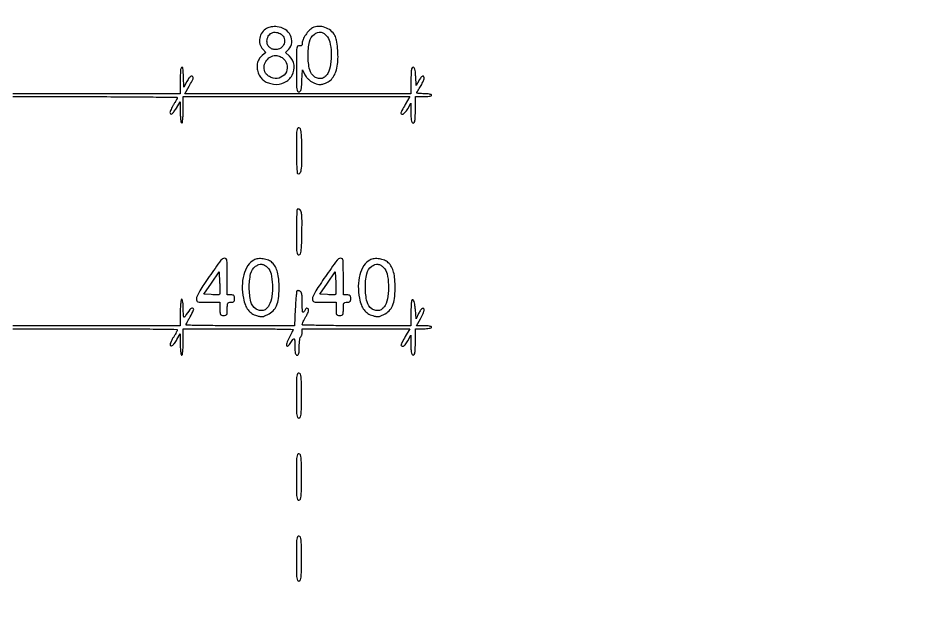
# Model space of a CAD drawing. Extents: x 0 to 836, y 5 to 589.
# Drawn here: x 604.5 to 656.6, y 453.1 to 486.9 of the extents above; entities that cross this region are included whole.
import ezdxf

# ---------------------------------------------------------------- set-up
doc = ezdxf.new("R2010")
doc.units = 0
doc.header["$MEASUREMENT"] = 0

msp = doc.modelspace()

# ---------------------------------------------------------------- linework, layer by layer
for points in [[(201.712326, 537.783562, -0.000001), (217.055896, 537.76491, -0.426088)], [(546.957638, 269.095817, -0.000001), (546.976289, 285.583213, -0.415883)], [(835.446278, 121.592707, -0.000059), (835.429914, 203.53197, -0.00002), (835.42504, 321.569549), (835.424938, 588.3084), (835.769253, 588.3084, 0.013775), (835.969061, 588.313906, 0.121919), (836.052736, 588.339582, 0.232745), (836.087862, 588.394014, 0.064289), (836.086534, 588.49875), (836.0595, 588.6891), (420.497259, 588.710259, 0.000013), (261.145696, 588.714318, 0.000021), (126.989856, 588.708632)], [(718.0002, 320.588723, -0.000011), (717.997333, 194.273324, -0.000202)], [(604.852986, 529.408162, -0.000002), (620.423836, 529.389509, -0.550615)], [(238.738155, 529.614638, -0.000002), (224.300981, 529.63329, -0.415836)], [(308.18842, 529.408162, -0.000002), (322.638019, 529.38951, -0.415836)], [(531.796111, 538.074638, -0.000002), (517.6951, 538.093291, -0.426056)], [(413.368417, 538.074638, -0.000002), (399.676779, 538.093291, -0.415815)], [(693.315638, 481.579418, -0.000002), (693.334294, 494.031443, -0.550517)], [(336.166934, 548.220763, -0.000002), (326.827688, 548.233536, -0.413812)], [(693.109162, 421.684687, -0.000002), (693.090507, 409.236574, -0.415775)], [(689.941022, 529.408162, -0.000003), (701.809045, 529.389505, -0.550493)], [(383.716206, 529.408162, -0.000003), (394.123716, 529.389504, -0.425916)], [(604.231838, 387.151416, -0.000003), (604.250494, 398.693431, -0.41574)], [(624.386963, 547.911742, -0.000008), (634.425797, 547.933006, -0.000377)], [(718.164575, 211.571705, 0.000026), (718.1694, 303.889409)], [(604.2132, 482.3892), (608.9508, 482.3892, -0.001255), (610.767254, 482.384641, -0.002095), (612.295954, 482.370562, -0.000177), (613.661137, 482.351784, -0.422286), (613.68576, 482.32575, -0.10382), (613.675677, 482.286012, -0.007062), (613.62267, 482.181533, -0.009869), (613.554721, 482.058145, -0.007234), (613.474693, 481.9239, 0.012708), (613.394859, 481.786585, 0.015414), (613.327365, 481.653841, 0.01405), (613.277627, 481.539861, 0.095102), (613.265833, 481.47975, 0.218217), (613.30194, 481.400099, 0.339983), (613.373644, 481.395788, 0.086405), (613.493039, 481.511046, 0.02268), (613.640505, 481.73355), (613.855999, 482.0931), (613.8568, 481.47975, 0.012065), (613.862964, 481.237445, 0.0222), (613.881467, 481.041088, 0.01921), (613.907711, 480.894165, 0.352506), (613.9422, 480.8664, 0.365646), (613.977797, 480.896449, 0.014491), (614.0033, 481.0779, 0.018502), (614.021156, 481.319879, 0.009164), (614.0268, 481.6278), (614.0268, 482.3892), (620.547209, 482.3892), (627.067618, 482.3892), (626.807609, 481.934752, 0.004639), (626.618286, 481.596609, 0.060119), (626.564681, 481.462802, 0.289671), (626.583954, 481.401146, 0.17782), (626.657871, 481.374, 0.174943), (626.711925, 481.39351, 0.032609), (626.789767, 481.467192, 0.031428), (626.873543, 481.569778, 0.024173), (626.952028, 481.69125), (627.135913, 482.0085), (627.137857, 481.43745, 0.008975), (627.144112, 481.144548, 0.045684), (627.165325, 480.983049, 0.104993), (627.204656, 480.897544, 0.2369), (627.2667, 480.8664, 0.273642), (627.330723, 480.904275, 0.084509), (627.368925, 481.01445, 0.035355), (627.3888, 481.224214, 0.005946), (627.3936, 481.6278), (627.3936, 482.3892), (627.8589, 482.3892, 0.017105), (628.037266, 482.395304, 0.027868), (628.187518, 482.414051, 0.026982), (628.299491, 482.440719, 0.332234), (628.3242, 482.4738, 0.322437), (628.300465, 482.506779, 0.031449), (628.199944, 482.533549, 0.03053), (628.06334, 482.552291, 0.01883), (627.9012, 482.5584, -0.009755), (627.739017, 482.561565, -0.016147), (627.602456, 482.571319, -0.010011), (627.493355, 482.584876, -0.37274), (627.4782, 482.602381, -0.123338), (627.48548, 482.631443, -0.004527), (627.540328, 482.73186, -0.008014), (627.608664, 482.849837, -0.005516), (627.6897, 482.9814, 0.025038), (627.823721, 483.219302, 0.062172), (627.890037, 483.407504, 0.131175), (627.884578, 483.525435, 0.326866), (627.818773, 483.5736, 0.190299), (627.77791, 483.557464, 0.029092), (627.71643, 483.492833, 0.029066), (627.649675, 483.403945, 0.021498), (627.586123, 483.29865), (627.4359, 483.0237), (627.410713, 483.55245, 0.011248), (627.39265, 483.809737, 0.045136), (627.364004, 483.964694, 0.089857), (627.322044, 484.051062, 0.239244), (627.262663, 484.0812, 0.284034), (627.201196, 484.043218, 0.076103), (627.164363, 483.92898, 0.033861), (627.144676, 483.716269, 0.006149), (627.1398, 483.3198), (627.1398, 482.5584), (620.627795, 482.5584), (614.11579, 482.5584), (614.367395, 482.985123, 0.009298), (614.542334, 483.294843, 0.065443), (614.603988, 483.456257, 0.236264), (614.585005, 483.537384, 0.222811), (614.507769, 483.5736, 0.180386), (614.454443, 483.553714, 0.035725), (614.38112, 483.480408, 0.033672), (614.303653, 483.37782, 0.025766), (614.232819, 483.25635), (614.0691, 482.9391), (614.044085, 483.51015, 0.011581), (614.008577, 484.039814, 0.639683), (613.936908, 484.06537, 0.186785), (613.868297, 483.90569, 0.009128), (613.8576, 483.3198), (613.8576, 482.5584), (609.0354, 482.5584), (604.2132, 482.5584)], [(604.2132, 469.0224), (608.9508, 469.0224, -0.001255), (610.767404, 469.017841, -0.002093), (612.296603, 469.003762, -0.000177), (613.662472, 468.984984, -0.412086), (613.687967, 468.95895, -0.111035), (613.678741, 468.919191, -0.00754), (613.626435, 468.814733, -0.010506), (613.558975, 468.691346, -0.007675), (613.479107, 468.5571, 0.013093), (613.399115, 468.41927, 0.015532), (613.33113, 468.28497, 0.014424), (613.280969, 468.169147, 0.08935), (613.26804, 468.1059, 0.300243), (613.310105, 468.038799, 0.270054), (613.392756, 468.047095, 0.076762), (613.524918, 468.178046, 0.029789), (613.665858, 468.394477), (613.854817, 468.7263), (613.856208, 468.11295, 0.012089), (613.862612, 467.87084, 0.022171), (613.881319, 467.674435, 0.019132), (613.907712, 467.527346, 0.352327), (613.9422, 467.4996, 0.365646), (613.977797, 467.529649, 0.014491), (614.0033, 467.7111, 0.018502), (614.021156, 467.953079, 0.009164), (614.0268, 468.261), (614.0268, 469.0224), (617.20635, 469.0224, -0.001871), (618.423497, 469.017846, -0.003165), (619.443049, 469.003762, -0.000447), (620.339745, 468.984895, -0.543881), (620.355744, 468.95895, -0.005811), (620.335193, 468.916974, -0.000383), (620.274419, 468.79664, -0.000554), (620.201708, 468.653339, -0.000414), (620.121238, 468.495506, 0.018282), (620.047679, 468.337521, 0.027125), (619.99606, 468.193866, 0.025584), (619.967599, 468.077342, 0.248378), (619.982061, 468.030339, 0.275435), (620.034665, 468.017027, 0.127251), (620.097352, 468.054845, 0.04344), (620.187203, 468.164154, 0.006451), (620.345675, 468.401722, -0.140256), (620.394588, 468.444339, -0.462508), (620.428492, 468.428856, -0.061481), (620.445668, 468.317611, -0.005245), (620.451425, 468.02835, 0.010172), (620.45939, 467.760711, 0.04862), (620.481789, 467.609704, 0.108379), (620.521744, 467.529128, 0.22744), (620.5833, 467.4996, 0.220808), (620.644397, 467.527964, 0.114041), (620.68371, 467.604518, 0.0511), (620.704727, 467.748245, 0.010773), (620.7102, 468.002207, -0.015685), (620.71636, 468.198545, -0.022144), (620.735051, 468.372532, -0.019282), (620.761649, 468.51094, -0.199798), (620.7948, 468.5571, 0.130646), (620.827329, 468.591504, 0.045439), (620.854549, 468.654688, 0.041396), (620.873153, 468.733012, 0.037634), (620.8794, 468.815893), (620.8794, 469.0224), (623.973509, 469.0224), (627.067618, 469.0224), (626.807609, 468.567952, 0.004616), (626.614834, 468.223681, 0.066284), (626.564349, 468.093074, 0.315049), (626.588043, 468.032693, 0.147671), (626.672479, 468.0072, 0.168972), (626.731573, 468.027757, 0.03918), (626.809873, 468.100392, 0.036138), (626.891556, 468.202999, 0.0286), (626.96484, 468.32445), (627.132322, 468.6417), (627.136061, 468.07065, 0.009031), (627.143258, 467.778258, 0.045588), (627.165023, 467.616548, 0.104163), (627.204617, 467.530775, 0.236978), (627.2667, 467.4996, 0.273642), (627.330723, 467.537475, 0.084509), (627.368925, 467.64765, 0.035355), (627.3888, 467.857414, 0.005946), (627.3936, 468.261), (627.3936, 469.0224), (627.8589, 469.0224, 0.017105), (628.037266, 469.028504, 0.027868), (628.187518, 469.047251, 0.026982), (628.299491, 469.073919, 0.332234), (628.3242, 469.107, 0.324248), (628.300288, 469.139997, 0.030617), (628.197819, 469.166749, 0.03004), (628.058882, 469.185492, 0.018511), (627.893967, 469.1916), (627.463734, 469.1916), (627.682467, 469.582956, 0.011597), (627.766217, 469.741316, 0.014102), (627.836947, 469.893497, 0.012683), (627.889158, 470.023646, 0.089272), (627.9012, 470.090556, 0.18104), (627.867221, 470.181325, 0.365083), (627.796778, 470.192281, 0.111398), (627.69113, 470.090313, 0.034758), (627.582581, 469.897046), (627.4359, 469.587292), (627.3936, 470.123088, 0.01551), (627.369306, 470.343451, 0.028269), (627.333825, 470.520906, 0.030562), (627.291723, 470.650127, 0.222764), (627.24555, 470.693692, 0.394072), (627.194732, 470.670215, 0.061095), (627.162903, 470.553017, 0.029435), (627.144588, 470.336286, 0.006363), (627.1398, 469.96005), (627.1398, 469.1916), (624.0096, 469.1916, -0.002197), (622.805397, 469.196891, -0.003708), (621.795868, 469.21325, -0.000557), (620.90898, 469.23519, -0.406663), (620.8794, 469.265544, -0.102388), (620.888985, 469.311863, -0.007547), (620.942498, 469.430662, -0.010249), (621.011927, 469.571214, -0.007586), (621.094202, 469.723811, 0.015736), (621.185013, 469.899017, 0.044783), (621.233034, 470.027683, 0.074214), (621.243749, 470.116885, 0.252312), (621.215473, 470.165938, 0.051187), (621.147981, 470.198648, 0.248477), (621.10722, 470.192983, 0.103338), (621.067853, 470.149841, 0.00609), (620.979049, 469.9953, -0.23757), (620.935846, 469.966063, -0.394581), (620.902738, 469.98986, -0.043418), (620.886527, 470.137788, -0.004616), (620.881973, 470.484405, 0.008482), (620.874977, 470.819518, 0.036996), (620.852857, 471.016562, 0.069547), (620.813191, 471.134428, 0.187371), (620.748851, 471.192807, 0.038845), (620.695556, 471.208638, 0.045901), (620.643363, 471.214898, 0.051984), (620.599561, 471.211552, 0.152485), (620.573065, 471.197665, 0.172952), (620.553714, 471.156866, 0.002359), (620.526932, 470.877719, 0.006342), (620.501318, 470.551057, 0.004089), (620.479541, 470.172013), (620.431256, 469.1916), (617.313628, 469.1916, -0.001532), (616.118174, 469.195264, -0.002556), (615.111803, 469.206576, -0.000263), (614.216534, 469.221687, -0.409125), (614.196, 469.242582, -0.112389), (614.20378, 469.276755, -0.003975), (614.263643, 469.398921, -0.007185), (614.338044, 469.542552, -0.004948), (614.426273, 469.703209, 0.023312), (614.626756, 470.102335, 0.512959), (614.57065, 470.198301, 0.260592), (614.413944, 470.129067, 0.019352), (614.137525, 469.730381, -0.16362), (614.089193, 469.691384, -0.444968), (614.054767, 469.709428, -0.055603), (614.037573, 469.831805, -0.004947), (614.031775, 470.14335, 0.013429), (614.023866, 470.365637, 0.023296), (614.003771, 470.549244, 0.020304), (613.976279, 470.687567, 0.34644), (613.9422, 470.7144, 0.365646), (613.906603, 470.684351, 0.014491), (613.8811, 470.5029, 0.018502), (613.863244, 470.260921, 0.009164), (613.8576, 469.953), (613.8576, 469.1916), (609.0354, 469.1916), (604.2132, 469.1916)]]:
    msp.add_lwpolyline(points, format="xyb")
for points in [[(618.829977, 486.322904, 0.110627), (618.568854, 486.087599, 0.108997), (618.43131, 485.762154, 0.112195), (618.445387, 485.416728, 0.123117), (618.608529, 485.124512), (618.791057, 484.93022), (618.569374, 484.755844, 0.096885), (618.391498, 484.549362, 0.083036), (618.292364, 484.279673, 0.079658), (618.284153, 483.982048, 0.078554), (618.369176, 483.695229, 0.057675), (618.513428, 483.465241, 0.074404), (618.696173, 483.29607, 0.069519), (618.930593, 483.180072, 0.043155), (619.2297, 483.108639, 0.150165), (619.848277, 483.202082, 0.153598), (620.301097, 483.626338, 0.164695), (620.411202, 484.209274, 0.172586), (620.141109, 484.726076), (619.921534, 484.929572), (620.104367, 485.124188, 0.162084), (620.277746, 485.499441, 0.147802), (620.200372, 485.919783, 0.131769), (619.88971, 486.261697, 0.120047), (619.438456, 486.417409, 0.027879), (619.262735, 486.424015, 0.033992), (619.098794, 486.409861, 0.037167), (618.952544, 486.375867, 0.052649)], [(619.676176, 485.979903, -0.174417), (619.844115, 485.741869, -0.157072), (619.831244, 485.439429, -0.149383), (619.641798, 485.190589, -0.157155), (619.349531, 485.0964, -0.087141), (619.149613, 485.131509, -0.106098), (618.98882, 485.232114, -0.107921), (618.885326, 485.388272, -0.092836), (618.849, 485.582231, -0.125266), (618.921474, 485.86697, -0.157327), (619.117746, 486.053604, -0.151715), (619.392077, 486.094224, -0.11472)], [(621.474139, 486.346331, 0.081294), (621.275557, 486.196026, 0.04079), (621.077382, 485.950526, 0.040672), (620.926172, 485.684152, 0.109181), (620.8794, 485.472509, -0.041384), (620.871616, 485.378627, -0.174399), (620.844419, 485.330091, -0.192891), (620.794528, 485.312801, -0.052117), (620.7102, 485.325687, 0.289179), (620.616252, 485.295881, 0.144392), (620.564079, 485.177071, 0.029917), (620.544235, 484.882009, 0.001834), (620.541, 484.000264, 0.00221), (620.544657, 483.173123, 0.025276), (620.564, 482.847764, 0.088337), (620.60773, 482.699128, 0.33611), (620.68905, 482.658844, 0.178507), (620.7652, 482.704681, 0.104612), (620.813712, 482.800851, 0.046499), (620.843236, 482.977291, 0.008187), (620.862232, 483.313202), (620.887364, 483.93931), (621.031432, 483.650705, 0.049536), (621.112541, 483.521903, 0.03712), (621.225042, 483.397497, 0.036254), (621.358167, 483.287864, 0.040564), (621.501013, 483.203135, 0.023564), (621.688207, 483.122404, 0.066643), (621.826594, 483.090445, 0.069314), (621.965395, 483.096631, 0.027045), (622.152414, 483.141808, 0.083559), (622.43885, 483.282947, 0.087036), (622.658653, 483.508447, 0.073575), (622.814137, 483.828619, 0.041218), (622.909965, 484.251565, 0.035518), (622.939627, 484.678212, 0.022686), (622.916281, 485.17502, 0.021843), (622.853423, 485.634355, 0.078087), (622.756099, 485.913439, 0.102321), (622.522407, 486.193533, 0.086685), (622.183241, 486.378202, 0.088697), (621.808907, 486.434289, 0.114866)], [(622.266333, 485.916758, -0.144075), (622.466134, 485.550345, -0.044146), (622.545437, 484.918223, -0.044375), (622.510311, 484.244924, -0.081718), (622.346595, 483.722876, -0.09631), (622.208649, 483.544764, -0.114296), (622.021536, 483.444437, -0.114637), (621.809814, 483.436751, -0.097318), (621.602081, 483.521174, -0.192896), (621.309369, 483.940296, -0.054774), (621.213095, 484.74484, -0.054766), (621.293926, 485.552359, -0.189883), (621.578312, 485.982206, -0.063398), (621.764019, 486.079925, -0.113636), (621.934019, 486.102403, -0.112269), (622.098141, 486.048298, -0.060914)], [(619.825745, 484.550345, -0.171965), (620.017369, 484.14833, -0.178056), (619.909359, 483.722161, -0.175695), (619.549143, 483.463735, -0.16836), (619.099567, 483.490339, -0.034572), (618.995201, 483.542284, -0.03036), (618.894136, 483.610192, -0.031589), (618.810382, 483.682984, -0.075329), (618.761167, 483.748841, -0.134578), (618.685561, 484.080935, -0.122953), (618.78556, 484.418034, -0.123709), (619.031568, 484.667098, -0.137203), (619.3566, 484.758, -0.05569), (619.480237, 484.744186, -0.048581), (619.603899, 484.703259, -0.047034), (619.721144, 484.637569, -0.045205)], [(620.541, 479.312496, 0.005346), (620.546415, 478.806042, 0.008441), (620.563035, 478.371917, 0.003296), (620.585797, 478.003719, 0.241775), (620.616014, 477.953624, 0.384836), (620.740769, 477.976475, 0.121082), (620.823975, 478.165882, 0.040179), (620.863338, 478.58971, 0.007919), (620.860631, 479.354081, 0.003042), (620.842701, 480.058091, 0.026425), (620.816304, 480.370164, 0.069493), (620.770573, 480.531635, 0.246428), (620.68905, 480.596597, 0.329515), (620.608092, 480.557785, 0.093359), (620.564078, 480.415985, 0.026378), (620.544679, 480.103723, 0.002325)], [(620.596666, 475.902466, 0.18604), (620.57419, 475.8518, 0.002178), (620.557352, 475.480277, 0.006242), (620.545021, 475.04701, 0.003992), (620.541, 474.543397, 0.002344), (620.544683, 473.757899, 0.026562), (620.564091, 473.447717, 0.09418), (620.608149, 473.306989, 0.328398), (620.68905, 473.268409, 0.248149), (620.770709, 473.333917, 0.068445), (620.816326, 473.497754, 0.026027), (620.842623, 473.814498, 0.002972), (620.860442, 474.531434, 0.004047), (620.867243, 475.160624, 0.01801), (620.854941, 475.529908, 0.026936), (620.826164, 475.762359, 0.177076), (620.768058, 475.862088, 0.049782), (620.719664, 475.894718, 0.065693), (620.669975, 475.913567, 0.081515), (620.626609, 475.916551, 0.174599)], [(615.526161, 472.026393, 0.007362), (615.221758, 471.576499, 0.013352), (614.988241, 471.198537, 0.012012), (614.822121, 470.896403, 0.120245), (614.7882, 470.757393, 0.092874), (614.811263, 470.634299, 0.227966), (614.876809, 470.572981, 0.071609), (615.023739, 470.549142, 0.004467), (615.465, 470.5452), (616.1418, 470.5452), (616.1418, 470.1645, 0.012699), (616.147559, 469.937782, 0.114574), (616.1747, 469.84302, 0.210352), (616.234288, 469.797811, 0.058662), (616.3533, 469.7838, 0.058662), (616.472312, 469.797811, 0.210352), (616.5319, 469.84302, 0.114574), (616.559041, 469.937782, 0.012699), (616.5648, 470.1645, -0.012699), (616.570559, 470.391218, -0.114574), (616.5977, 470.48598, -0.210352), (616.657288, 470.531189, -0.058662), (616.7763, 470.5452, 0.045527), (616.883616, 470.554992, 0.152009), (616.9455, 470.5875, 0.152009), (616.978008, 470.649384, 0.045527), (616.9878, 470.7567, 0.045527), (616.978008, 470.864016, 0.152009), (616.9455, 470.9259, 0.152009), (616.883616, 470.958408, 0.045527), (616.7763, 470.9682), (616.5648, 470.9682), (616.5648, 472.0257, 0.010163), (616.546069, 472.947194, 0.402164), (616.411989, 473.076018, 0.239335), (616.199627, 472.968368, 0.005555)], [(618.090139, 472.979531, 0.133039), (617.747129, 472.659862, 0.072917), (617.516271, 472.129439, 0.063285), (617.424476, 471.47105, 0.054258), (617.491788, 470.774099, 0.038109), (617.604029, 470.385049, 0.07364), (617.760166, 470.101984, 0.08606), (617.972715, 469.90476, 0.071427), (618.253075, 469.774921, 0.026842), (618.439801, 469.729735, 0.069755), (618.577697, 469.723599, 0.067582), (618.714501, 469.755598, 0.024029), (618.898854, 469.836335, 0.08301), (619.198712, 470.053349, 0.092798), (619.398009, 470.34869, 0.071312), (619.509971, 470.759349, 0.029806), (619.546858, 471.333192, 0.020525), (619.527203, 471.872243, 0.045555), (619.458311, 472.277127, 0.060037), (619.335412, 472.58526, 0.079457), (619.15096, 472.823894, 0.093169), (618.930839, 472.964485, 0.059297), (618.636542, 473.044077, 0.059632), (618.334133, 473.052108, 0.098591)], [(622.209561, 472.026393, 0.007362), (621.905158, 471.576499, 0.013352), (621.671641, 471.198537, 0.012012), (621.505521, 470.896403, 0.120245), (621.4716, 470.757393, 0.092874), (621.494663, 470.634299, 0.227966), (621.560209, 470.572981, 0.071609), (621.707139, 470.549142, 0.004467), (622.1484, 470.5452), (622.8252, 470.5452), (622.8252, 470.1645, 0.012699), (622.830959, 469.937782, 0.114574), (622.8581, 469.84302, 0.210352), (622.917688, 469.797811, 0.058662), (623.0367, 469.7838, 0.058662), (623.155712, 469.797811, 0.210352), (623.2153, 469.84302, 0.114574), (623.242441, 469.937782, 0.012699), (623.2482, 470.1645, -0.012699), (623.253959, 470.391218, -0.114574), (623.2811, 470.48598, -0.210352), (623.340688, 470.531189, -0.058662), (623.4597, 470.5452, 0.045527), (623.567016, 470.554992, 0.152009), (623.6289, 470.5875, 0.152009), (623.661408, 470.649384, 0.045527), (623.6712, 470.7567, 0.045527), (623.661408, 470.864016, 0.152009), (623.6289, 470.9259, 0.152009), (623.567016, 470.958408, 0.045527), (623.4597, 470.9682), (623.2482, 470.9682), (623.2482, 472.0257, 0.010163), (623.229469, 472.947194, 0.402164), (623.095389, 473.076018, 0.239335), (622.883027, 472.968368, 0.005555)], [(624.773539, 472.979531, 0.133039), (624.430529, 472.659862, 0.072917), (624.199671, 472.129439, 0.063285), (624.107876, 471.47105, 0.054258), (624.175188, 470.774099, 0.038109), (624.287429, 470.385049, 0.07364), (624.443566, 470.101984, 0.08606), (624.656115, 469.90476, 0.071427), (624.936475, 469.774921, 0.026842), (625.123201, 469.729735, 0.069755), (625.261097, 469.723599, 0.067582), (625.397901, 469.755598, 0.024029), (625.582254, 469.836335, 0.08301), (625.882112, 470.053349, 0.092798), (626.081409, 470.34869, 0.071312), (626.193371, 470.759349, 0.029806), (626.230258, 471.333192, 0.020525), (626.210603, 471.872243, 0.045555), (626.141711, 472.277127, 0.060037), (626.018812, 472.58526, 0.079457), (625.83436, 472.823894, 0.093169), (625.614239, 472.964485, 0.059297), (625.319942, 473.044077, 0.059632), (625.017533, 473.052108, 0.098591)], [(618.882333, 472.549958, -0.144075), (619.082134, 472.183545, -0.044146), (619.161437, 471.551423, -0.044375), (619.126311, 470.878124, -0.081718), (618.962595, 470.356076, -0.09631), (618.824649, 470.177964, -0.114296), (618.637536, 470.077637, -0.114637), (618.425814, 470.069951, -0.097318), (618.218081, 470.154374, -0.192896), (617.925369, 470.573496, -0.054774), (617.829095, 471.37804, -0.054766), (617.909926, 472.185559, -0.189883), (618.194312, 472.615406, -0.063398), (618.380019, 472.713125, -0.113636), (618.550019, 472.735603, -0.112269), (618.714141, 472.681498, -0.060914)], [(625.565733, 472.549958, -0.144075), (625.765534, 472.183545, -0.044146), (625.844837, 471.551423, -0.044375), (625.809711, 470.878124, -0.081718), (625.645995, 470.356076, -0.09631), (625.508049, 470.177964, -0.114296), (625.320936, 470.077637, -0.114637), (625.109214, 470.069951, -0.097318), (624.901481, 470.154374, -0.192896), (624.608769, 470.573496, -0.054774), (624.512495, 471.37804, -0.054766), (624.593326, 472.185559, -0.189883), (624.877712, 472.615406, -0.063398), (625.063419, 472.713125, -0.113636), (625.233419, 472.735603, -0.112269), (625.397541, 472.681498, -0.060914)], [(616.112599, 470.995399, -0.185124), (616.082015, 470.981767, -0.007561), (615.959312, 470.977094, -0.012318), (615.811105, 470.977343, -0.008332), (615.642293, 470.984604), (615.208677, 471.0105), (615.654089, 471.65395), (616.0995, 472.297399), (616.124395, 471.664745, -0.005621), (616.131282, 471.419623, -0.008617), (616.131199, 471.207154, -0.003925), (616.126628, 471.027734, -0.190267)], [(622.795999, 470.995399, -0.185124), (622.765415, 470.981767, -0.007561), (622.642712, 470.977094, -0.012318), (622.494505, 470.977343, -0.008332), (622.325693, 470.984604), (621.892077, 471.0105), (622.337489, 471.65395), (622.7829, 472.297399), (622.807795, 471.664745, -0.005621), (622.814682, 471.419623, -0.008617), (622.814599, 471.207154, -0.003925), (622.810028, 471.027734, -0.190267)], [(620.541, 465.1731, 0.002301), (620.544674, 464.374797, 0.026158), (620.56406, 464.060012, 0.092428), (620.608024, 463.916949, 0.330993), (620.68905, 463.877905, 0.251426), (620.770356, 463.944044, 0.070478), (620.813002, 464.107954, 0.025711), (620.833006, 464.428103, 0.002748), (620.8371, 465.1731, 0.002748), (620.833006, 465.918097, 0.025711), (620.813002, 466.238246, 0.070478), (620.770356, 466.402156, 0.251426), (620.68905, 466.468295, 0.330993), (620.608024, 466.429251, 0.092428), (620.56406, 466.286188, 0.026158), (620.544674, 465.971403, 0.002301)], [(620.541, 460.4778, 0.002216), (620.544656, 459.652881, 0.02535), (620.564001, 459.328444, 0.088793), (620.60776, 459.180381, 0.335991), (620.68905, 459.140305, 0.254832), (620.770632, 459.207542, 0.068159), (620.813097, 459.376415, 0.024934), (620.833038, 459.706243, 0.002632), (620.8371, 460.4778, 0.002632), (620.833038, 461.249357, 0.024934), (620.813097, 461.579185, 0.068159), (620.770632, 461.748058, 0.254832), (620.68905, 461.815295, 0.335991), (620.60776, 461.775219, 0.088793), (620.564001, 461.627156, 0.02535), (620.544656, 461.302719, 0.002216)], [(620.541, 455.7825, 0.002301), (620.544674, 454.984197, 0.026158), (620.56406, 454.669412, 0.092428), (620.608024, 454.526349, 0.330993), (620.68905, 454.487305, 0.251426), (620.770356, 454.553444, 0.070478), (620.813002, 454.717354, 0.025711), (620.833006, 455.037503, 0.002748), (620.8371, 455.7825, 0.002748), (620.833006, 456.527497, 0.025711), (620.813002, 456.847646, 0.070478), (620.770356, 457.011556, 0.251426), (620.68905, 457.077695, 0.330993), (620.608024, 457.038651, 0.092428), (620.56406, 456.895588, 0.026158), (620.544674, 456.580803, 0.002301)]]:
    msp.add_lwpolyline(points, format="xyb", close=True)

doc.saveas('drawing.dxf')
